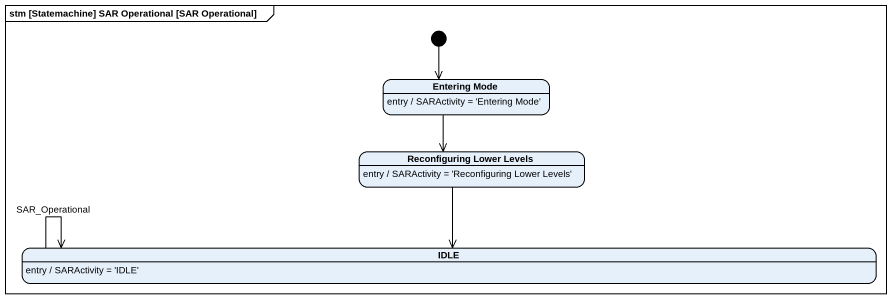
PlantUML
@startuml
mainframe stm [Statemachine] SAR Operational [SAR Operational]
hide empty description
state "Entering Mode" as Entering_Mode
Entering_Mode : entry / SARActivity = 'Entering Mode'
state "Reconfiguring Lower Levels" as Reconfiguring_Lower_Levels
Reconfiguring_Lower_Levels : entry / SARActivity = 'Reconfiguring Lower Levels'
state IDLE
IDLE : entry / SARActivity = 'IDLE'
[*] --> Entering_Mode
Entering_Mode --> Reconfiguring_Lower_Levels
Reconfiguring_Lower_Levels --> IDLE
IDLE --> IDLE : SAR_Operational
@enduml
